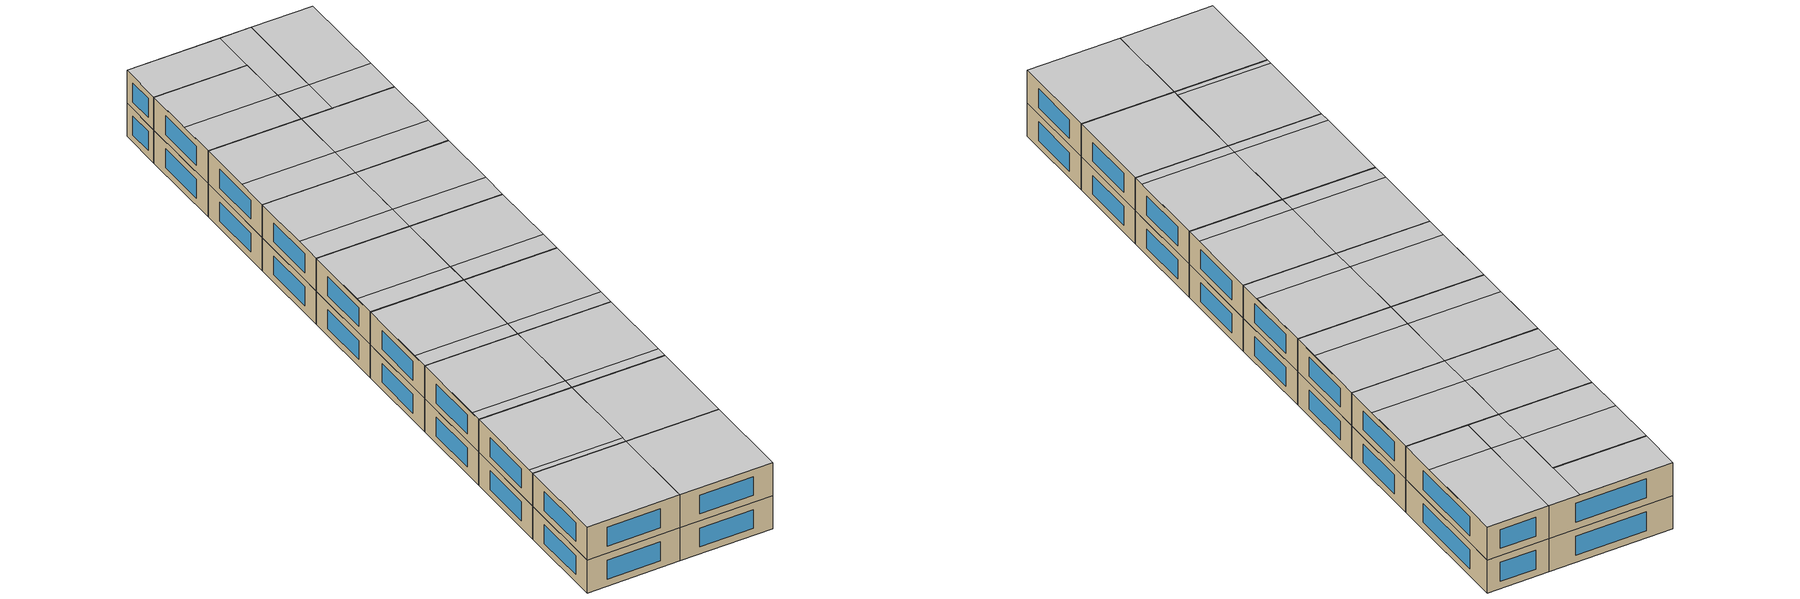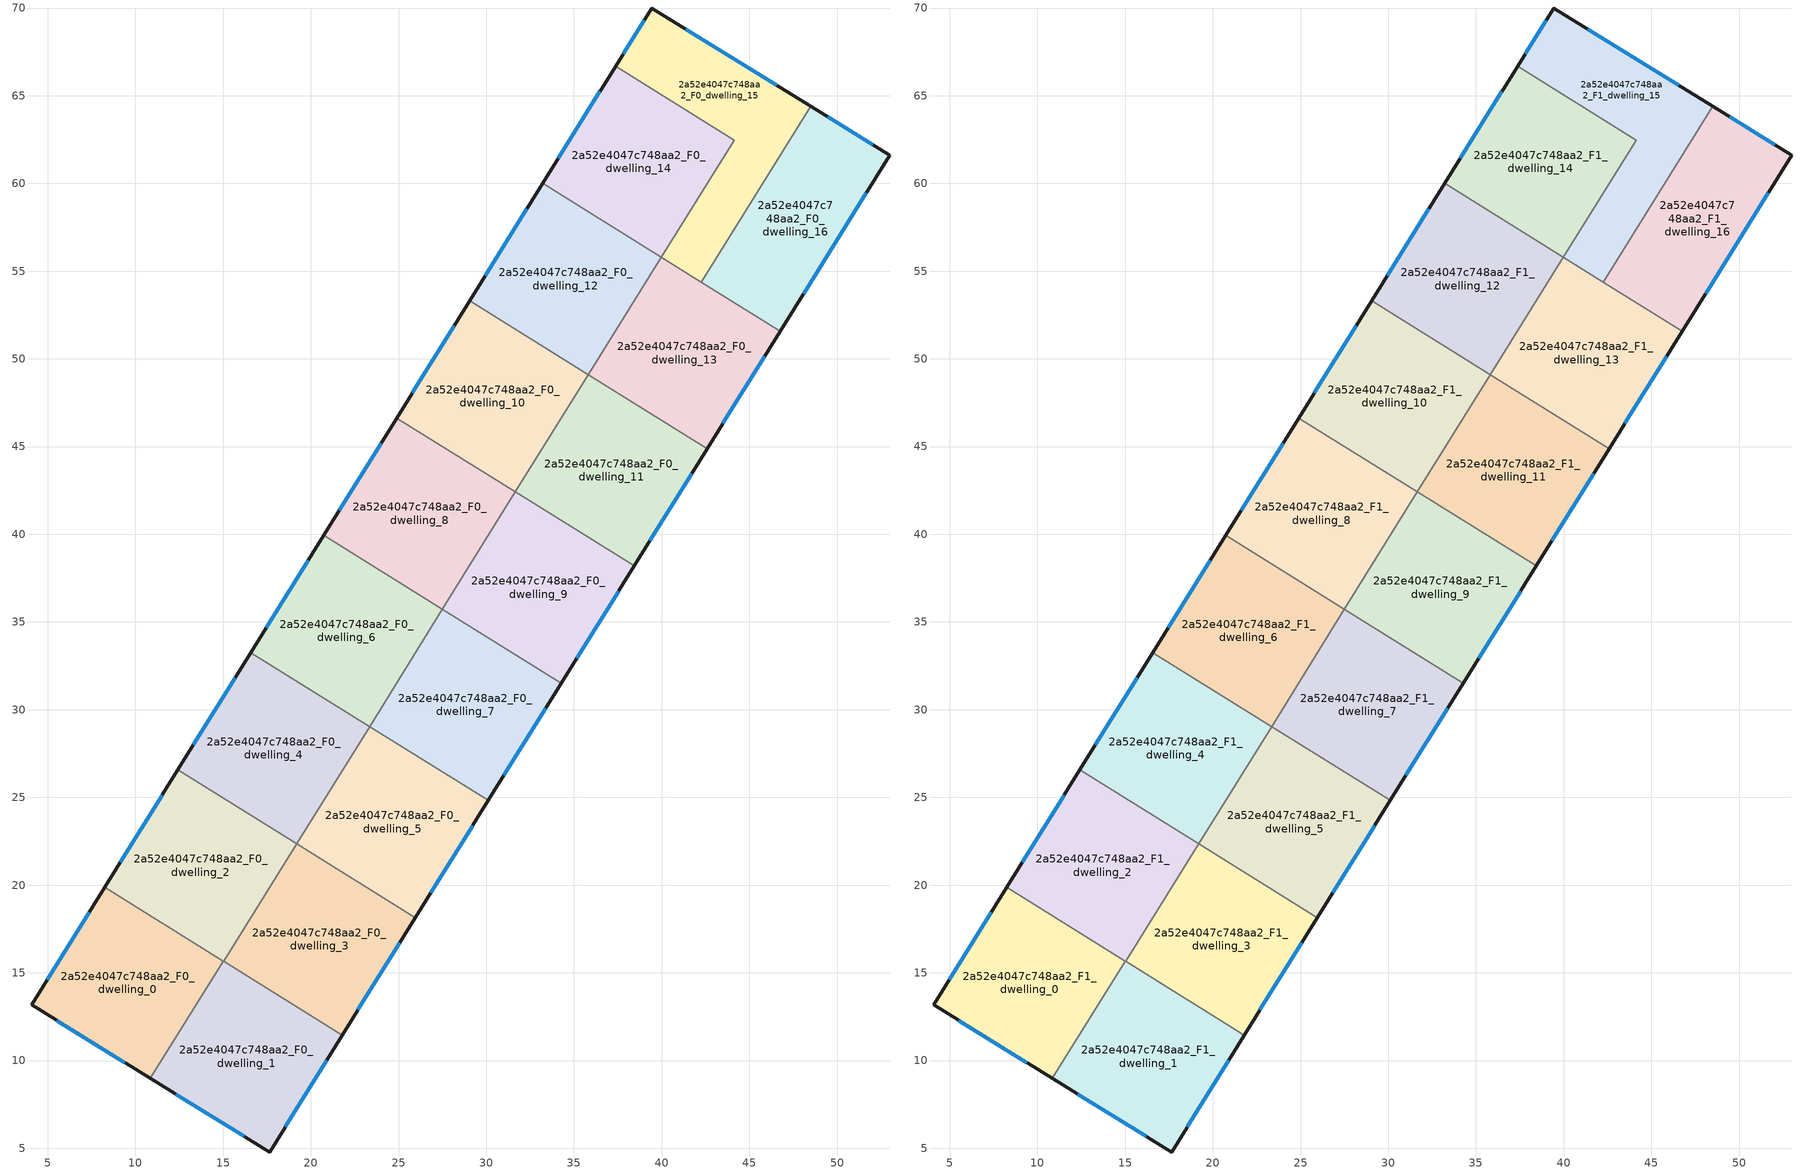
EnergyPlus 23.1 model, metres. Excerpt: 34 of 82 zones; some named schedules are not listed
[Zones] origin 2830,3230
2a52e4047c748aa2_F0_dwelling_0
 floor ground (EU_floor_Construction): 15.02,15.67 10.85,8.98 4.08,13.17 8.26,19.88 z0
 wall outside (EU_wall_Construction): 8.26,19.88 4.08,13.17 10.85,8.98 z0:3
 wall to 2a52e4047c748aa2_F0_dwelling_1 (EU_wall_Construction): 10.85,8.98 15.02,15.67 z0:3
 wall to 2a52e4047c748aa2_F0_dwelling_2 (EU_wall_Construction): 15.02,15.67 8.26,19.88 z0:3
 window (EU_Window_Construction): 5.53,12.27 9.4,9.88 / 7.36,18.44 4.97,14.6 z0.64:2.36
2a52e4047c748aa2_F0_dwelling_1
 floor ground (EU_floor_Construction): 21.8,11.45 17.65,4.79 10.85,8.98 15.02,15.67 z0
 wall outside (EU_wall_Construction): 10.85,8.98 17.65,4.79 21.8,11.45 z0:3
 wall to 2a52e4047c748aa2_F0_dwelling_3 (EU_wall_Construction): 21.8,11.45 15.03,15.67 z0:3
 wall to 2a52e4047c748aa2_F0_dwelling_2 (EU_wall_Construction): 15.03,15.67 15.01,15.67 z0:3
 window (EU_Window_Construction): 12.31,8.09 16.19,5.69 / 18.54,6.21 20.91,10.02 z0.64:2.36
2a52e4047c748aa2_F0_dwelling_10
 floor ground (EU_floor_Construction): 35.83,49.1 31.67,42.41 24.9,46.63 29.05,53.31 z0
 wall outside (EU_wall_Construction): 29.05,53.31 24.9,46.63 z0:3
 wall to 2a52e4047c748aa2_F0_dwelling_12 (EU_wall_Construction): 35.83,49.1 29.05,53.31 z0:3
 wall to 2a52e4047c748aa2_F0_dwelling_8 (EU_wall_Construction): 24.9,46.63 31.67,42.41 z0:3
 wall to 2a52e4047c748aa2_F0_dwelling_11 (EU_wall_Construction): 31.67,42.41 35.83,49.1 z0:3
 window (EU_Window_Construction): 28.16,51.88 25.79,48.06 z0.64:2.36
2a52e4047c748aa2_F0_dwelling_11
 floor ground (EU_floor_Construction): 42.6,44.88 38.44,38.2 31.67,42.41 35.83,49.1 z0
 wall outside (EU_wall_Construction): 38.44,38.2 42.6,44.88 z0:3
 wall to 2a52e4047c748aa2_F0_dwelling_13 (EU_wall_Construction): 42.6,44.88 35.83,49.1 z0:3
 wall to 2a52e4047c748aa2_F0_dwelling_9 (EU_wall_Construction): 31.67,42.41 38.44,38.2 z0:3
 window (EU_Window_Construction): 39.33,39.63 41.71,43.45 z0.64:2.36
2a52e4047c748aa2_F0_dwelling_12
 floor ground (EU_floor_Construction): 39.99,55.78 35.83,49.1 29.05,53.31 33.22,60 z0
 wall outside (EU_wall_Construction): 33.22,60 29.05,53.31 z0:3
 wall to 2a52e4047c748aa2_F0_dwelling_14 (EU_wall_Construction): 39.99,55.78 33.22,60 z0:3
 wall to 2a52e4047c748aa2_F0_dwelling_13 (EU_wall_Construction): 35.83,49.1 39.99,55.78 z0:3
 window (EU_Window_Construction): 32.32,58.57 29.95,54.74 z0.64:2.36
2a52e4047c748aa2_F0_dwelling_13
 floor ground (EU_floor_Construction): 46.76,51.57 42.6,44.88 35.83,49.1 39.99,55.78 z0
 wall outside (EU_wall_Construction): 42.6,44.88 46.76,51.57 z0:3
 wall to 2a52e4047c748aa2_F0_dwelling_16 (EU_wall_Construction): 46.76,51.57 42.25,54.37 z0:3
 wall to 2a52e4047c748aa2_F0_dwelling_15 (EU_wall_Construction): 42.25,54.37 39.99,55.78 z0:3
 window (EU_Window_Construction): 43.49,46.32 45.87,50.14 z0.64:2.36
2a52e4047c748aa2_F0_dwelling_14
 floor ground (EU_floor_Construction): 44.15,62.47 39.99,55.78 33.22,60 37.37,66.68 z0
 wall outside (EU_wall_Construction): 37.37,66.68 33.22,60 z0:3
 wall to 2a52e4047c748aa2_F0_dwelling_15 (EU_wall_Construction): 39.99,55.78 44.15,62.47 37.37,66.68 z0:3
 window (EU_Window_Construction): 36.48,65.25 34.11,61.43 z0.64:2.36
2a52e4047c748aa2_F0_dwelling_15
 floor ground (EU_floor_Construction): 48.5,64.41 42.25,54.37 39.99,55.78 44.15,62.47 37.37,66.68 39.44,70 z0
 wall outside (EU_wall_Construction): 48.5,64.41 39.44,70 37.37,66.68 z0:3
 wall to 2a52e4047c748aa2_F0_dwelling_16 (EU_wall_Construction): 42.25,54.37 48.5,64.41 z0:3
 window (EU_Window_Construction): 39,69.29 37.82,67.39 / 46.56,65.61 41.38,68.8 z0.64:2.36
2a52e4047c748aa2_F0_dwelling_16
 floor ground (EU_floor_Construction): 53.02,61.62 46.76,51.57 42.25,54.37 48.5,64.41 z0
 wall outside (EU_wall_Construction): 46.76,51.57 53.02,61.62 48.5,64.41 z0:3
 window (EU_Window_Construction): 52.05,62.22 49.46,63.81 / 48.1,53.72 51.68,59.47 z0.64:2.36
2a52e4047c748aa2_F0_dwelling_2
 floor ground (EU_floor_Construction): 19.19,22.35 15.03,15.67 8.26,19.88 12.41,26.57 z0
 wall outside (EU_wall_Construction): 12.41,26.57 8.26,19.88 z0:3
 wall to 2a52e4047c748aa2_F0_dwelling_3 (EU_wall_Construction): 15.03,15.67 19.19,22.35 z0:3
 wall to 2a52e4047c748aa2_F0_dwelling_4 (EU_wall_Construction): 19.19,22.35 12.41,26.57 z0:3
 window (EU_Window_Construction): 11.52,25.13 9.15,21.31 z0.64:2.36
2a52e4047c748aa2_F0_dwelling_3
 floor ground (EU_floor_Construction): 25.96,18.14 21.8,11.45 15.03,15.67 19.19,22.35 z0
 wall outside (EU_wall_Construction): 21.8,11.45 25.96,18.14 z0:3
 wall to 2a52e4047c748aa2_F0_dwelling_5 (EU_wall_Construction): 25.96,18.14 19.19,22.35 z0:3
 window (EU_Window_Construction): 22.69,12.88 25.07,16.71 z0.64:2.36
2a52e4047c748aa2_F0_dwelling_4
 floor ground (EU_floor_Construction): 23.35,29.04 19.19,22.35 12.41,26.57 16.58,33.25 z0
 wall outside (EU_wall_Construction): 16.58,33.25 12.41,26.57 z0:3
 wall to 2a52e4047c748aa2_F0_dwelling_5 (EU_wall_Construction): 19.19,22.35 23.35,29.04 z0:3
 wall to 2a52e4047c748aa2_F0_dwelling_6 (EU_wall_Construction): 23.35,29.04 16.58,33.25 z0:3
 window (EU_Window_Construction): 15.68,31.82 13.31,28 z0.64:2.36
2a52e4047c748aa2_F0_dwelling_5
 floor ground (EU_floor_Construction): 30.12,24.83 25.96,18.14 19.19,22.35 23.35,29.04 z0
 wall outside (EU_wall_Construction): 25.96,18.14 30.12,24.83 z0:3
 wall to 2a52e4047c748aa2_F0_dwelling_7 (EU_wall_Construction): 30.12,24.83 23.35,29.04 z0:3
 window (EU_Window_Construction): 26.85,19.57 29.23,23.39 z0.64:2.36
2a52e4047c748aa2_F0_dwelling_6
 floor ground (EU_floor_Construction): 27.51,35.73 23.35,29.04 16.58,33.25 20.74,39.94 z0
 wall outside (EU_wall_Construction): 20.74,39.94 16.58,33.25 z0:3
 wall to 2a52e4047c748aa2_F0_dwelling_8 (EU_wall_Construction): 27.51,35.73 20.74,39.94 z0:3
 wall to 2a52e4047c748aa2_F0_dwelling_7 (EU_wall_Construction): 23.35,29.04 27.51,35.73 z0:3
 window (EU_Window_Construction): 19.84,38.51 17.47,34.68 z0.64:2.36
2a52e4047c748aa2_F0_dwelling_7
 floor ground (EU_floor_Construction): 34.28,31.51 30.12,24.83 23.35,29.04 27.51,35.73 z0
 wall outside (EU_wall_Construction): 30.12,24.83 34.28,31.51 z0:3
 wall to 2a52e4047c748aa2_F0_dwelling_9 (EU_wall_Construction): 34.28,31.51 27.51,35.73 z0:3
 window (EU_Window_Construction): 31.01,26.26 33.39,30.08 z0.64:2.36
2a52e4047c748aa2_F0_dwelling_8
 floor ground (EU_floor_Construction): 31.67,42.41 27.51,35.73 20.74,39.94 24.9,46.63 z0
 wall outside (EU_wall_Construction): 24.9,46.63 20.74,39.94 z0:3
 wall to 2a52e4047c748aa2_F0_dwelling_9 (EU_wall_Construction): 27.51,35.73 31.67,42.41 z0:3
 window (EU_Window_Construction): 24,45.19 21.63,41.37 z0.64:2.36
2a52e4047c748aa2_F0_dwelling_9
 floor ground (EU_floor_Construction): 38.44,38.2 34.28,31.51 27.51,35.73 31.67,42.41 z0
 wall outside (EU_wall_Construction): 34.28,31.51 38.44,38.2 z0:3
 window (EU_Window_Construction): 35.17,32.95 37.55,36.77 z0.64:2.36
2a52e4047c748aa2_F1_dwelling_0
 floor to 2a52e4047c748aa2_F0_dwelling_0 (EU_floor_Construction): 15.02,15.67 10.85,8.98 4.08,13.17 8.26,19.88 z3
 wall outside (EU_wall_Construction): 8.26,19.88 4.08,13.17 10.85,8.98 z3:6
 wall to 2a52e4047c748aa2_F1_dwelling_1 (EU_wall_Construction): 10.85,8.98 15.02,15.67 z3:6
 wall to 2a52e4047c748aa2_F1_dwelling_2 (EU_wall_Construction): 15.02,15.67 8.26,19.88 z3:6
 window (EU_Window_Construction): 5.53,12.27 9.4,9.88 / 7.36,18.44 4.97,14.6 z3.64:5.36
 ceiling to 2a52e4047c748aa2_F2_dwelling_0 (EU_floor_Construction): 10.85,8.98 15.01,15.67 8.26,19.88 4.08,13.17 z6
2a52e4047c748aa2_F1_dwelling_1
 floor to 2a52e4047c748aa2_F0_dwelling_1 (EU_floor_Construction): 21.8,11.45 17.65,4.79 10.85,8.98 15.02,15.67 z3
 wall outside (EU_wall_Construction): 10.85,8.98 17.65,4.79 21.8,11.45 z3:6
 wall to 2a52e4047c748aa2_F1_dwelling_3 (EU_wall_Construction): 21.8,11.45 15.03,15.67 z3:6
 wall to 2a52e4047c748aa2_F1_dwelling_2 (EU_wall_Construction): 15.03,15.67 15.01,15.67 z3:6
 window (EU_Window_Construction): 12.31,8.09 16.19,5.69 / 18.54,6.21 20.91,10.02 z3.64:5.36
 ceiling to 2a52e4047c748aa2_F2_dwelling_1 (EU_floor_Construction): 17.65,4.79 21.8,11.45 15.02,15.67 10.85,8.98 z6
2a52e4047c748aa2_F1_dwelling_10
 floor to 2a52e4047c748aa2_F0_dwelling_10 (EU_floor_Construction): 35.83,49.1 31.67,42.41 24.9,46.63 29.05,53.31 z3
 wall outside (EU_wall_Construction): 29.05,53.31 24.9,46.63 z3:6
 wall to 2a52e4047c748aa2_F1_dwelling_12 (EU_wall_Construction): 35.83,49.1 29.05,53.31 z3:6
 wall to 2a52e4047c748aa2_F1_dwelling_8 (EU_wall_Construction): 24.9,46.63 31.67,42.41 z3:6
 wall to 2a52e4047c748aa2_F1_dwelling_11 (EU_wall_Construction): 31.67,42.41 35.83,49.1 z3:6
 window (EU_Window_Construction): 28.16,51.88 25.79,48.06 z3.64:5.36
 ceiling to 2a52e4047c748aa2_F2_dwelling_10 (EU_floor_Construction): 32.97,44.5 35.83,49.1 29.06,53.31 26.2,48.71 z6
 ceiling to 2a52e4047c748aa2_F2_dwelling_8 (EU_floor_Construction): 31.67,42.41 32.97,44.5 26.2,48.71 24.9,46.63 z6
2a52e4047c748aa2_F1_dwelling_11
 floor to 2a52e4047c748aa2_F0_dwelling_11 (EU_floor_Construction): 42.6,44.88 38.44,38.2 31.67,42.41 35.83,49.1 z3
 wall outside (EU_wall_Construction): 38.44,38.2 42.6,44.88 z3:6
 wall to 2a52e4047c748aa2_F1_dwelling_13 (EU_wall_Construction): 42.6,44.88 35.83,49.1 z3:6
 wall to 2a52e4047c748aa2_F1_dwelling_9 (EU_wall_Construction): 31.67,42.41 38.44,38.2 z3:6
 window (EU_Window_Construction): 39.33,39.63 41.71,43.45 z3.64:5.36
 ceiling adiabatic (EU_roof_Construction): 39.74,40.29 42.6,44.88 35.83,49.1 32.97,44.5 z6
 ceiling to 2a52e4047c748aa2_F2_dwelling_9 (EU_floor_Construction): 38.44,38.2 39.74,40.29 32.97,44.5 31.67,42.41 z6
2a52e4047c748aa2_F1_dwelling_12
 floor to 2a52e4047c748aa2_F0_dwelling_12 (EU_floor_Construction): 39.99,55.78 35.83,49.1 29.05,53.31 33.22,60 z3
 wall outside (EU_wall_Construction): 33.22,60 29.05,53.31 z3:6
 wall to 2a52e4047c748aa2_F1_dwelling_14 (EU_wall_Construction): 39.99,55.78 33.22,60 z3:6
 wall to 2a52e4047c748aa2_F1_dwelling_13 (EU_wall_Construction): 35.83,49.1 39.99,55.78 z3:6
 window (EU_Window_Construction): 32.32,58.57 29.95,54.74 z3.64:5.36
 ceiling adiabatic (EU_roof_Construction): 37.39,51.61 39.99,55.78 33.22,60 30.62,55.82 z6
 ceiling to 2a52e4047c748aa2_F2_dwelling_10 (EU_floor_Construction): 35.83,49.1 37.39,51.61 30.62,55.82 29.06,53.31 z6
2a52e4047c748aa2_F1_dwelling_13
 floor to 2a52e4047c748aa2_F0_dwelling_13 (EU_floor_Construction): 46.76,51.57 42.6,44.88 35.83,49.1 39.99,55.78 z3
 wall outside (EU_wall_Construction): 42.6,44.88 46.76,51.57 z3:6
 wall to 2a52e4047c748aa2_F1_dwelling_16 (EU_wall_Construction): 46.76,51.57 42.25,54.37 z3:6
 wall to 2a52e4047c748aa2_F1_dwelling_15 (EU_wall_Construction): 42.25,54.37 39.99,55.78 z3:6
 window (EU_Window_Construction): 43.49,46.32 45.87,50.14 z3.64:5.36
 ceiling to 2a52e4047c748aa2_F2_dwelling_13 (EU_floor_Construction): 44.16,47.39 46.76,51.57 39.99,55.78 37.39,51.6 z6
 ceiling to 2a52e4047c748aa2_F2_dwelling_11 (EU_floor_Construction): 42.6,44.88 44.16,47.39 37.39,51.6 35.83,49.1 z6
2a52e4047c748aa2_F1_dwelling_14
 floor to 2a52e4047c748aa2_F0_dwelling_14 (EU_floor_Construction): 44.15,62.47 39.99,55.78 33.22,60 37.37,66.68 z3
 wall outside (EU_wall_Construction): 37.37,66.68 33.22,60 z3:6
 wall to 2a52e4047c748aa2_F1_dwelling_15 (EU_wall_Construction): 39.99,55.78 44.15,62.47 37.37,66.68 z3:6
 window (EU_Window_Construction): 36.48,65.25 34.11,61.43 z3.64:5.36
 ceiling to 2a52e4047c748aa2_F2_dwelling_14 (EU_floor_Construction): 41.81,58.71 44.15,62.47 37.37,66.68 35.03,62.92 z6
 ceiling to 2a52e4047c748aa2_F2_dwelling_12 (EU_floor_Construction): 39.99,55.78 41.81,58.71 35.03,62.92 33.22,60 z6
2a52e4047c748aa2_F1_dwelling_15
 floor to 2a52e4047c748aa2_F0_dwelling_15 (EU_floor_Construction): 48.5,64.41 42.25,54.37 39.99,55.78 44.15,62.47 37.37,66.68 39.44,70 z3
 wall outside (EU_wall_Construction): 48.5,64.41 39.44,70 37.37,66.68 z3:6
 wall to 2a52e4047c748aa2_F1_dwelling_16 (EU_wall_Construction): 42.25,54.37 48.5,64.41 z3:6
 window (EU_Window_Construction): 39,69.29 37.82,67.39 / 46.56,65.61 41.38,68.8 z3.64:5.36
 ceiling to 2a52e4047c748aa2_F2_dwelling_15 (EU_floor_Construction): 44.07,57.3 48.5,64.41 46.24,65.8 41.82,58.7 z6
 ceiling to 2a52e4047c748aa2_F2_dwelling_14 (EU_floor_Construction): 44.15,62.47 41.81,58.71 41.82,58.7 46.24,65.8 39.44,70 37.37,66.68 z6
 ceiling to 2a52e4047c748aa2_F2_dwelling_13 (EU_floor_Construction): 42.25,54.37 44.07,57.3 41.81,58.71 39.99,55.78 z6
2a52e4047c748aa2_F1_dwelling_16
 floor to 2a52e4047c748aa2_F0_dwelling_16 (EU_floor_Construction): 53.02,61.62 46.76,51.57 42.25,54.37 48.5,64.41 z3
 wall outside (EU_wall_Construction): 46.76,51.57 53.02,61.62 48.5,64.41 z3:6
 window (EU_Window_Construction): 52.05,62.22 49.46,63.81 / 48.1,53.72 51.68,59.47 z3.64:5.36
 ceiling to 2a52e4047c748aa2_F2_dwelling_15 (EU_floor_Construction): 48.58,54.49 53.02,61.62 48.5,64.41 44.07,57.3 z6
 ceiling to 2a52e4047c748aa2_F2_dwelling_13 (EU_floor_Construction): 46.76,51.57 48.58,54.49 44.07,57.3 42.25,54.37 z6
2a52e4047c748aa2_F1_dwelling_2
 floor to 2a52e4047c748aa2_F0_dwelling_2 (EU_floor_Construction): 19.19,22.35 15.03,15.67 8.26,19.88 12.41,26.57 z3
 wall outside (EU_wall_Construction): 12.41,26.57 8.26,19.88 z3:6
 wall to 2a52e4047c748aa2_F1_dwelling_3 (EU_wall_Construction): 15.03,15.67 19.19,22.35 z3:6
 wall to 2a52e4047c748aa2_F1_dwelling_4 (EU_wall_Construction): 19.19,22.35 12.41,26.57 z3:6
 window (EU_Window_Construction): 11.52,25.13 9.15,21.31 z3.64:5.36
 ceiling to 2a52e4047c748aa2_F2_dwelling_2 (EU_floor_Construction): 15.29,16.08 19.19,22.35 12.42,26.57 8.52,20.29 z6
 ceiling to 2a52e4047c748aa2_F2_dwelling_0 (EU_floor_Construction): 15.01,15.67 15.27,16.09 8.51,20.29 8.26,19.88 z6
2a52e4047c748aa2_F1_dwelling_3
 floor to 2a52e4047c748aa2_F0_dwelling_3 (EU_floor_Construction): 25.96,18.14 21.8,11.45 15.03,15.67 19.19,22.35 z3
 wall outside (EU_wall_Construction): 21.8,11.45 25.96,18.14 z3:6
 wall to 2a52e4047c748aa2_F1_dwelling_5 (EU_wall_Construction): 25.96,18.14 19.19,22.35 z3:6
 window (EU_Window_Construction): 22.69,12.88 25.07,16.71 z3.64:5.36
 ceiling adiabatic (EU_roof_Construction): 21.8,11.45 25.96,18.14 19.19,22.35 15.03,15.67 z6
2a52e4047c748aa2_F1_dwelling_4
 floor to 2a52e4047c748aa2_F0_dwelling_4 (EU_floor_Construction): 23.35,29.04 19.19,22.35 12.41,26.57 16.58,33.25 z3
 wall outside (EU_wall_Construction): 16.58,33.25 12.41,26.57 z3:6
 wall to 2a52e4047c748aa2_F1_dwelling_5 (EU_wall_Construction): 19.19,22.35 23.35,29.04 z3:6
 wall to 2a52e4047c748aa2_F1_dwelling_6 (EU_wall_Construction): 23.35,29.04 16.58,33.25 z3:6
 window (EU_Window_Construction): 15.68,31.82 13.31,28 z3.64:5.36
 ceiling adiabatic (EU_roof_Construction): 19.71,23.19 23.35,29.04 16.58,33.25 12.94,27.4 z6
 ceiling to 2a52e4047c748aa2_F2_dwelling_2 (EU_floor_Construction): 19.19,22.35 19.71,23.19 12.94,27.4 12.42,26.57 z6
2a52e4047c748aa2_F1_dwelling_5
 floor to 2a52e4047c748aa2_F0_dwelling_5 (EU_floor_Construction): 30.12,24.83 25.96,18.14 19.19,22.35 23.35,29.04 z3
 wall outside (EU_wall_Construction): 25.96,18.14 30.12,24.83 z3:6
 wall to 2a52e4047c748aa2_F1_dwelling_7 (EU_wall_Construction): 30.12,24.83 23.35,29.04 z3:6
 window (EU_Window_Construction): 26.85,19.57 29.23,23.39 z3.64:5.36
 ceiling to 2a52e4047c748aa2_F2_dwelling_5 (EU_floor_Construction): 26.48,18.98 30.12,24.83 23.35,29.04 19.71,23.19 z6
 ceiling to 2a52e4047c748aa2_F2_dwelling_3 (EU_floor_Construction): 25.96,18.14 26.48,18.98 19.71,23.19 19.19,22.35 z6
2a52e4047c748aa2_F1_dwelling_6
 floor to 2a52e4047c748aa2_F0_dwelling_6 (EU_floor_Construction): 27.51,35.73 23.35,29.04 16.58,33.25 20.74,39.94 z3
 wall outside (EU_wall_Construction): 20.74,39.94 16.58,33.25 z3:6
 wall to 2a52e4047c748aa2_F1_dwelling_8 (EU_wall_Construction): 27.51,35.73 20.74,39.94 z3:6
 wall to 2a52e4047c748aa2_F1_dwelling_7 (EU_wall_Construction): 23.35,29.04 27.51,35.73 z3:6
 window (EU_Window_Construction): 19.84,38.51 17.47,34.68 z3.64:5.36
 ceiling adiabatic (EU_roof_Construction): 24.13,30.29 27.51,35.73 20.74,39.94 17.36,34.51 z6
 ceiling to 2a52e4047c748aa2_F2_dwelling_4 (EU_floor_Construction): 23.35,29.04 24.13,30.29 17.36,34.51 16.58,33.25 z6
2a52e4047c748aa2_F1_dwelling_7
 floor to 2a52e4047c748aa2_F0_dwelling_7 (EU_floor_Construction): 34.28,31.51 30.12,24.83 23.35,29.04 27.51,35.73 z3
 wall outside (EU_wall_Construction): 30.12,24.83 34.28,31.51 z3:6
 wall to 2a52e4047c748aa2_F1_dwelling_9 (EU_wall_Construction): 34.28,31.51 27.51,35.73 z3:6
 window (EU_Window_Construction): 31.01,26.26 33.39,30.08 z3.64:5.36
 ceiling adiabatic (EU_roof_Construction): 30.9,26.08 34.28,31.51 27.51,35.73 24.13,30.29 z6
 ceiling to 2a52e4047c748aa2_F2_dwelling_5 (EU_floor_Construction): 30.12,24.83 30.9,26.08 24.13,30.29 23.35,29.04 z6
2a52e4047c748aa2_F1_dwelling_8
 floor to 2a52e4047c748aa2_F0_dwelling_8 (EU_floor_Construction): 31.67,42.41 27.51,35.73 20.74,39.94 24.9,46.63 z3
 wall outside (EU_wall_Construction): 24.9,46.63 20.74,39.94 z3:6
 wall to 2a52e4047c748aa2_F1_dwelling_9 (EU_wall_Construction): 27.51,35.73 31.67,42.41 z3:6
 window (EU_Window_Construction): 24,45.19 21.63,41.37 z3.64:5.36
 ceiling to 2a52e4047c748aa2_F2_dwelling_8 (EU_floor_Construction): 28.55,37.4 31.67,42.41 24.9,46.63 21.78,41.61 z6
 ceiling to 2a52e4047c748aa2_F2_dwelling_6 (EU_floor_Construction): 27.51,35.73 28.55,37.4 21.78,41.61 20.74,39.94 z6
2a52e4047c748aa2_F1_dwelling_9
 floor to 2a52e4047c748aa2_F0_dwelling_9 (EU_floor_Construction): 38.44,38.2 34.28,31.51 27.51,35.73 31.67,42.41 z3
 wall outside (EU_wall_Construction): 34.28,31.51 38.44,38.2 z3:6
 window (EU_Window_Construction): 35.17,32.95 37.55,36.77 z3.64:5.36
 ceiling adiabatic (EU_roof_Construction): 35.32,33.18 38.44,38.2 31.67,42.41 28.55,37.4 z6; 34.28,31.51 35.32,33.18 28.55,37.4 27.51,35.73 z6
[Building]
EU S2 Campaign: North Axis=0; Terrain=City; Solar Distribution=FullExterior
[Site:Location]
Yerevan-Zvartnots.Intl.AP: Latitude=40.15; Longitude=44.383; Time Zone=4; Elevation=854
[SizingPeriod:WeatherFileDays]
AnnualSizingPeriod: Begin Month=1; Begin Day of Month=1; End Month=12; End Day of Month=31; Day of Week for Start Day=Monday; Use Weather File Daylight Saving Period=No; Use Weather File Rain and Snow Indicators=No
[MATERIAL]
EU_InternalMass_Material: Roughness=MediumRough; Thickness=0.1; Conductivity=1; Density=1800; Specific Heat=900; Thermal Absorptance=0.9; Solar Absorptance=0.7; Visible Absorptance=0.7
[MATERIAL:NOMASS] Roughness=MediumRough; Thermal Absorptance=0.9; Solar Absorptance=0.7; Visible Absorptance=0.7
Name | Thermal Resistance
EU_wall_NoMass | 1.05043
EU_roof_NoMass | 1.45357
EU_floor_NoMass | 0.478065
[WINDOWMATERIAL:SIMPLEGLAZINGSYSTEM]
EU_Window_SimpleGlazing: UFactor=2.5566; Solar Heat Gain Coefficient=0.75; Visible Transmittance=0.75
[CONSTRUCTION]
EU_wall_Construction: EU_wall_NoMass
EU_roof_Construction: EU_roof_NoMass
EU_floor_Construction: EU_floor_NoMass
EU_Window_Construction: EU_Window_SimpleGlazing
EU_InternalMass_Construction: EU_InternalMass_Material
[ZONE] Type=1; Multiplier=1; Ceiling Height=autocalculate; Floor Area=autocalculate; Part of Total Floor Area=Yes
Name | Volume
2a52e4047c748aa2_F0_dwelling_0; 2a52e4047c748aa2_F1_dwelling_0 | 188.438
2a52e4047c748aa2_F0_dwelling_1; 2a52e4047c748aa2_F1_dwelling_1 | 188.423
2a52e4047c748aa2_F0_dwelling_10; 2a52e4047c748aa2_F1_dwelling_10; 2a52e4047c748aa2_F0_dwelling_11; 2a52e4047c748aa2_F1_dwelling_11 | 188.427
2a52e4047c748aa2_F0_dwelling_12; 2a52e4047c748aa2_F1_dwelling_12; 2a52e4047c748aa2_F0_dwelling_6; 2a52e4047c748aa2_F1_dwelling_6 | 188.411
2a52e4047c748aa2_F0_dwelling_13; 2a52e4047c748aa2_F1_dwelling_13; 2a52e4047c748aa2_F0_dwelling_3; 2a52e4047c748aa2_F1_dwelling_3 | 188.447
2a52e4047c748aa2_F0_dwelling_14; 2a52e4047c748aa2_F1_dwelling_14 | 188.41
2a52e4047c748aa2_F0_dwelling_15; 2a52e4047c748aa2_F1_dwelling_15 | 188.416
2a52e4047c748aa2_F0_dwelling_16; 2a52e4047c748aa2_F1_dwelling_16 | 188.435
2a52e4047c748aa2_F0_dwelling_2; 2a52e4047c748aa2_F1_dwelling_2 | 188.419
2a52e4047c748aa2_F0_dwelling_4; 2a52e4047c748aa2_F1_dwelling_4 | 188.431
2a52e4047c748aa2_F0_dwelling_5; 2a52e4047c748aa2_F1_dwelling_5; 2a52e4047c748aa2_F0_dwelling_8; 2a52e4047c748aa2_F1_dwelling_8 | 188.428
2a52e4047c748aa2_F0_dwelling_7; 2a52e4047c748aa2_F1_dwelling_7 | 188.448
2a52e4047c748aa2_F0_dwelling_9; 2a52e4047c748aa2_F1_dwelling_9 | 188.46
[INTERNALMASS] Construction=EU_InternalMass_Construction
Name | Zone or ZoneList | Surface Area
2a52e4047c748aa2_F0_dwelling_0_EU_InternalMass | 2a52e4047c748aa2_F0_dwelling_0 | 62.8139
2a52e4047c748aa2_F0_dwelling_1_EU_InternalMass | 2a52e4047c748aa2_F0_dwelling_1 | 62.8082
2a52e4047c748aa2_F0_dwelling_2_EU_InternalMass | 2a52e4047c748aa2_F0_dwelling_2 | 62.8064
2a52e4047c748aa2_F0_dwelling_3_EU_InternalMass | 2a52e4047c748aa2_F0_dwelling_3 | 62.8143
2a52e4047c748aa2_F0_dwelling_4_EU_InternalMass | 2a52e4047c748aa2_F0_dwelling_4 | 62.8111
2a52e4047c748aa2_F0_dwelling_5_EU_InternalMass | 2a52e4047c748aa2_F0_dwelling_5 | 62.8109
2a52e4047c748aa2_F0_dwelling_6_EU_InternalMass | 2a52e4047c748aa2_F0_dwelling_6 | 62.8048
2a52e4047c748aa2_F0_dwelling_7_EU_InternalMass | 2a52e4047c748aa2_F0_dwelling_7 | 62.8186
2a52e4047c748aa2_F0_dwelling_8_EU_InternalMass | 2a52e4047c748aa2_F0_dwelling_8 | 62.8094
2a52e4047c748aa2_F0_dwelling_9_EU_InternalMass | 2a52e4047c748aa2_F0_dwelling_9 | 62.8129
2a52e4047c748aa2_F0_dwelling_10_EU_InternalMass | 2a52e4047c748aa2_F0_dwelling_10 | 62.8107
2a52e4047c748aa2_F0_dwelling_11_EU_InternalMass | 2a52e4047c748aa2_F0_dwelling_11 | 62.808
2a52e4047c748aa2_F0_dwelling_12_EU_InternalMass | 2a52e4047c748aa2_F0_dwelling_12 | 62.8046
2a52e4047c748aa2_F0_dwelling_13_EU_InternalMass | 2a52e4047c748aa2_F0_dwelling_13 | 62.8158
2a52e4047c748aa2_F0_dwelling_14_EU_InternalMass | 2a52e4047c748aa2_F0_dwelling_14 | 62.8065
2a52e4047c748aa2_F0_dwelling_15_EU_InternalMass | 2a52e4047c748aa2_F0_dwelling_15 | 62.801
2a52e4047c748aa2_F0_dwelling_16_EU_InternalMass | 2a52e4047c748aa2_F0_dwelling_16 | 62.8115
2a52e4047c748aa2_F1_dwelling_0_EU_InternalMass | 2a52e4047c748aa2_F1_dwelling_0 | 62.8139
2a52e4047c748aa2_F1_dwelling_1_EU_InternalMass | 2a52e4047c748aa2_F1_dwelling_1 | 62.8082
2a52e4047c748aa2_F1_dwelling_2_EU_InternalMass | 2a52e4047c748aa2_F1_dwelling_2 | 62.8064
2a52e4047c748aa2_F1_dwelling_3_EU_InternalMass | 2a52e4047c748aa2_F1_dwelling_3 | 62.8143
2a52e4047c748aa2_F1_dwelling_4_EU_InternalMass | 2a52e4047c748aa2_F1_dwelling_4 | 62.8111
2a52e4047c748aa2_F1_dwelling_5_EU_InternalMass | 2a52e4047c748aa2_F1_dwelling_5 | 62.8109
2a52e4047c748aa2_F1_dwelling_6_EU_InternalMass | 2a52e4047c748aa2_F1_dwelling_6 | 62.8048
2a52e4047c748aa2_F1_dwelling_7_EU_InternalMass | 2a52e4047c748aa2_F1_dwelling_7 | 62.8186
2a52e4047c748aa2_F1_dwelling_8_EU_InternalMass | 2a52e4047c748aa2_F1_dwelling_8 | 62.8094
2a52e4047c748aa2_F1_dwelling_9_EU_InternalMass | 2a52e4047c748aa2_F1_dwelling_9 | 62.8129
2a52e4047c748aa2_F1_dwelling_10_EU_InternalMass | 2a52e4047c748aa2_F1_dwelling_10 | 62.8107
2a52e4047c748aa2_F1_dwelling_11_EU_InternalMass | 2a52e4047c748aa2_F1_dwelling_11 | 62.808
2a52e4047c748aa2_F1_dwelling_12_EU_InternalMass | 2a52e4047c748aa2_F1_dwelling_12 | 62.8046
2a52e4047c748aa2_F1_dwelling_13_EU_InternalMass | 2a52e4047c748aa2_F1_dwelling_13 | 62.8158
2a52e4047c748aa2_F1_dwelling_14_EU_InternalMass | 2a52e4047c748aa2_F1_dwelling_14 | 62.8065
2a52e4047c748aa2_F1_dwelling_15_EU_InternalMass | 2a52e4047c748aa2_F1_dwelling_15 | 62.801
2a52e4047c748aa2_F1_dwelling_16_EU_InternalMass | 2a52e4047c748aa2_F1_dwelling_16 | 62.8115
[OTHEREQUIPMENT] Fuel Type=Electricity; Design Level Calculation Method=Watts/Area; Power per Zone Floor Area=1; Fraction Latent=0; Fraction Radiant=0; Fraction Lost=0; Carbon Dioxide Generation Rate=0; EndUse Subcategory=EU_Step8_InternalGains
Name | Zone or ZoneList or Space or SpaceList | Schedule
EU_Step8_InternalGain_2a52e4047c748aa2_F0_dwelling_0_f000 | 2a52e4047c748aa2_F0_dwelling_0 | EU_Step8_GainSchedule_2a52e4047c748aa2_F0_dwelling_0_f000
EU_Step8_InternalGain_2a52e4047c748aa2_F0_dwelling_1_f000 | 2a52e4047c748aa2_F0_dwelling_1 | EU_Step8_GainSchedule_2a52e4047c748aa2_F0_dwelling_1_f000
EU_Step8_InternalGain_2a52e4047c748aa2_F0_dwelling_2_f000 | 2a52e4047c748aa2_F0_dwelling_2 | EU_Step8_GainSchedule_2a52e4047c748aa2_F0_dwelling_2_f000
EU_Step8_InternalGain_2a52e4047c748aa2_F0_dwelling_3_f000 | 2a52e4047c748aa2_F0_dwelling_3 | EU_Step8_GainSchedule_2a52e4047c748aa2_F0_dwelling_3_f000
EU_Step8_InternalGain_2a52e4047c748aa2_F0_dwelling_4_f000 | 2a52e4047c748aa2_F0_dwelling_4 | EU_Step8_GainSchedule_2a52e4047c748aa2_F0_dwelling_4_f000
EU_Step8_InternalGain_2a52e4047c748aa2_F0_dwelling_5_f000 | 2a52e4047c748aa2_F0_dwelling_5 | EU_Step8_GainSchedule_2a52e4047c748aa2_F0_dwelling_5_f000
EU_Step8_InternalGain_2a52e4047c748aa2_F0_dwelling_6_f000 | 2a52e4047c748aa2_F0_dwelling_6 | EU_Step8_GainSchedule_2a52e4047c748aa2_F0_dwelling_6_f000
EU_Step8_InternalGain_2a52e4047c748aa2_F0_dwelling_7_f000 | 2a52e4047c748aa2_F0_dwelling_7 | EU_Step8_GainSchedule_2a52e4047c748aa2_F0_dwelling_7_f000
EU_Step8_InternalGain_2a52e4047c748aa2_F0_dwelling_8_f000 | 2a52e4047c748aa2_F0_dwelling_8 | EU_Step8_GainSchedule_2a52e4047c748aa2_F0_dwelling_8_f000
EU_Step8_InternalGain_2a52e4047c748aa2_F0_dwelling_9_f000 | 2a52e4047c748aa2_F0_dwelling_9 | EU_Step8_GainSchedule_2a52e4047c748aa2_F0_dwelling_9_f000
EU_Step8_InternalGain_2a52e4047c748aa2_F0_dwelling_10_f000 | 2a52e4047c748aa2_F0_dwelling_10 | EU_Step8_GainSchedule_2a52e4047c748aa2_F0_dwelling_10_f000
EU_Step8_InternalGain_2a52e4047c748aa2_F0_dwelling_11_f000 | 2a52e4047c748aa2_F0_dwelling_11 | EU_Step8_GainSchedule_2a52e4047c748aa2_F0_dwelling_11_f000
EU_Step8_InternalGain_2a52e4047c748aa2_F0_dwelling_12_f000 | 2a52e4047c748aa2_F0_dwelling_12 | EU_Step8_GainSchedule_2a52e4047c748aa2_F0_dwelling_12_f000
EU_Step8_InternalGain_2a52e4047c748aa2_F0_dwelling_13_f000 | 2a52e4047c748aa2_F0_dwelling_13 | EU_Step8_GainSchedule_2a52e4047c748aa2_F0_dwelling_13_f000
EU_Step8_InternalGain_2a52e4047c748aa2_F0_dwelling_14_f000 | 2a52e4047c748aa2_F0_dwelling_14 | EU_Step8_GainSchedule_2a52e4047c748aa2_F0_dwelling_14_f000
EU_Step8_InternalGain_2a52e4047c748aa2_F0_dwelling_15_f000 | 2a52e4047c748aa2_F0_dwelling_15 | EU_Step8_GainSchedule_2a52e4047c748aa2_F0_dwelling_15_f000
EU_Step8_InternalGain_2a52e4047c748aa2_F0_dwelling_16_f000 | 2a52e4047c748aa2_F0_dwelling_16 | EU_Step8_GainSchedule_2a52e4047c748aa2_F0_dwelling_16_f000
EU_Step8_InternalGain_2a52e4047c748aa2_F1_dwelling_0_f000 | 2a52e4047c748aa2_F1_dwelling_0 | EU_Step8_GainSchedule_2a52e4047c748aa2_F1_dwelling_0_f000
EU_Step8_InternalGain_2a52e4047c748aa2_F1_dwelling_1_f000 | 2a52e4047c748aa2_F1_dwelling_1 | EU_Step8_GainSchedule_2a52e4047c748aa2_F1_dwelling_1_f000
EU_Step8_InternalGain_2a52e4047c748aa2_F1_dwelling_2_f000 | 2a52e4047c748aa2_F1_dwelling_2 | EU_Step8_GainSchedule_2a52e4047c748aa2_F1_dwelling_2_f000
EU_Step8_InternalGain_2a52e4047c748aa2_F1_dwelling_3_f000 | 2a52e4047c748aa2_F1_dwelling_3 | EU_Step8_GainSchedule_2a52e4047c748aa2_F1_dwelling_3_f000
EU_Step8_InternalGain_2a52e4047c748aa2_F1_dwelling_4_f000 | 2a52e4047c748aa2_F1_dwelling_4 | EU_Step8_GainSchedule_2a52e4047c748aa2_F1_dwelling_4_f000
EU_Step8_InternalGain_2a52e4047c748aa2_F1_dwelling_5_f000 | 2a52e4047c748aa2_F1_dwelling_5 | EU_Step8_GainSchedule_2a52e4047c748aa2_F1_dwelling_5_f000
EU_Step8_InternalGain_2a52e4047c748aa2_F1_dwelling_6_f000 | 2a52e4047c748aa2_F1_dwelling_6 | EU_Step8_GainSchedule_2a52e4047c748aa2_F1_dwelling_6_f000
EU_Step8_InternalGain_2a52e4047c748aa2_F1_dwelling_7_f000 | 2a52e4047c748aa2_F1_dwelling_7 | EU_Step8_GainSchedule_2a52e4047c748aa2_F1_dwelling_7_f000
EU_Step8_InternalGain_2a52e4047c748aa2_F1_dwelling_8_f000 | 2a52e4047c748aa2_F1_dwelling_8 | EU_Step8_GainSchedule_2a52e4047c748aa2_F1_dwelling_8_f000
EU_Step8_InternalGain_2a52e4047c748aa2_F1_dwelling_9_f000 | 2a52e4047c748aa2_F1_dwelling_9 | EU_Step8_GainSchedule_2a52e4047c748aa2_F1_dwelling_9_f000
EU_Step8_InternalGain_2a52e4047c748aa2_F1_dwelling_10_f000 | 2a52e4047c748aa2_F1_dwelling_10 | EU_Step8_GainSchedule_2a52e4047c748aa2_F1_dwelling_10_f000
EU_Step8_InternalGain_2a52e4047c748aa2_F1_dwelling_11_f000 | 2a52e4047c748aa2_F1_dwelling_11 | EU_Step8_GainSchedule_2a52e4047c748aa2_F1_dwelling_11_f000
EU_Step8_InternalGain_2a52e4047c748aa2_F1_dwelling_12_f000 | 2a52e4047c748aa2_F1_dwelling_12 | EU_Step8_GainSchedule_2a52e4047c748aa2_F1_dwelling_12_f000
EU_Step8_InternalGain_2a52e4047c748aa2_F1_dwelling_13_f000 | 2a52e4047c748aa2_F1_dwelling_13 | EU_Step8_GainSchedule_2a52e4047c748aa2_F1_dwelling_13_f000
EU_Step8_InternalGain_2a52e4047c748aa2_F1_dwelling_14_f000 | 2a52e4047c748aa2_F1_dwelling_14 | EU_Step8_GainSchedule_2a52e4047c748aa2_F1_dwelling_14_f000
EU_Step8_InternalGain_2a52e4047c748aa2_F1_dwelling_15_f000 | 2a52e4047c748aa2_F1_dwelling_15 | EU_Step8_GainSchedule_2a52e4047c748aa2_F1_dwelling_15_f000
EU_Step8_InternalGain_2a52e4047c748aa2_F1_dwelling_16_f000 | 2a52e4047c748aa2_F1_dwelling_16 | EU_Step8_GainSchedule_2a52e4047c748aa2_F1_dwelling_16_f000
[ZONEVENTILATION:DESIGNFLOWRATE] Schedule=EU_AlwaysOn; Design Flow Rate Calculation Method=AirChanges/Hour; Air Changes per Hour=0.557805; Ventilation Type=Natural; Fan Pressure Rise=0; Fan Total Efficiency=1; Constant Term Coefficient=1; Temperature Term Coefficient=0; Velocity Term Coefficient=0; Velocity Squared Term Coefficient=0; Minimum Indoor Temperature=-100; Maximum Indoor Temperature=100; Delta Temperature=-100; Minimum Outdoor Temperature=-100; Maximum Outdoor Temperature=100; Maximum Wind Speed=40
Name | Zone or ZoneList or Space or SpaceList
EU_ConstantAir_2a52e4047c748aa2_F0_dwelling_0 | 2a52e4047c748aa2_F0_dwelling_0
EU_ConstantAir_2a52e4047c748aa2_F0_dwelling_1 | 2a52e4047c748aa2_F0_dwelling_1
EU_ConstantAir_2a52e4047c748aa2_F0_dwelling_2 | 2a52e4047c748aa2_F0_dwelling_2
EU_ConstantAir_2a52e4047c748aa2_F0_dwelling_3 | 2a52e4047c748aa2_F0_dwelling_3
EU_ConstantAir_2a52e4047c748aa2_F0_dwelling_4 | 2a52e4047c748aa2_F0_dwelling_4
EU_ConstantAir_2a52e4047c748aa2_F0_dwelling_5 | 2a52e4047c748aa2_F0_dwelling_5
EU_ConstantAir_2a52e4047c748aa2_F0_dwelling_6 | 2a52e4047c748aa2_F0_dwelling_6
EU_ConstantAir_2a52e4047c748aa2_F0_dwelling_7 | 2a52e4047c748aa2_F0_dwelling_7
EU_ConstantAir_2a52e4047c748aa2_F0_dwelling_8 | 2a52e4047c748aa2_F0_dwelling_8
EU_ConstantAir_2a52e4047c748aa2_F0_dwelling_9 | 2a52e4047c748aa2_F0_dwelling_9
EU_ConstantAir_2a52e4047c748aa2_F0_dwelling_10 | 2a52e4047c748aa2_F0_dwelling_10
EU_ConstantAir_2a52e4047c748aa2_F0_dwelling_11 | 2a52e4047c748aa2_F0_dwelling_11
EU_ConstantAir_2a52e4047c748aa2_F0_dwelling_12 | 2a52e4047c748aa2_F0_dwelling_12
EU_ConstantAir_2a52e4047c748aa2_F0_dwelling_13 | 2a52e4047c748aa2_F0_dwelling_13
EU_ConstantAir_2a52e4047c748aa2_F0_dwelling_14 | 2a52e4047c748aa2_F0_dwelling_14
EU_ConstantAir_2a52e4047c748aa2_F0_dwelling_15 | 2a52e4047c748aa2_F0_dwelling_15
EU_ConstantAir_2a52e4047c748aa2_F0_dwelling_16 | 2a52e4047c748aa2_F0_dwelling_16
EU_ConstantAir_2a52e4047c748aa2_F1_dwelling_0 | 2a52e4047c748aa2_F1_dwelling_0
EU_ConstantAir_2a52e4047c748aa2_F1_dwelling_1 | 2a52e4047c748aa2_F1_dwelling_1
EU_ConstantAir_2a52e4047c748aa2_F1_dwelling_2 | 2a52e4047c748aa2_F1_dwelling_2
EU_ConstantAir_2a52e4047c748aa2_F1_dwelling_3 | 2a52e4047c748aa2_F1_dwelling_3
EU_ConstantAir_2a52e4047c748aa2_F1_dwelling_4 | 2a52e4047c748aa2_F1_dwelling_4
EU_ConstantAir_2a52e4047c748aa2_F1_dwelling_5 | 2a52e4047c748aa2_F1_dwelling_5
EU_ConstantAir_2a52e4047c748aa2_F1_dwelling_6 | 2a52e4047c748aa2_F1_dwelling_6
EU_ConstantAir_2a52e4047c748aa2_F1_dwelling_7 | 2a52e4047c748aa2_F1_dwelling_7
EU_ConstantAir_2a52e4047c748aa2_F1_dwelling_8 | 2a52e4047c748aa2_F1_dwelling_8
EU_ConstantAir_2a52e4047c748aa2_F1_dwelling_9 | 2a52e4047c748aa2_F1_dwelling_9
EU_ConstantAir_2a52e4047c748aa2_F1_dwelling_10 | 2a52e4047c748aa2_F1_dwelling_10
EU_ConstantAir_2a52e4047c748aa2_F1_dwelling_11 | 2a52e4047c748aa2_F1_dwelling_11
EU_ConstantAir_2a52e4047c748aa2_F1_dwelling_12 | 2a52e4047c748aa2_F1_dwelling_12
EU_ConstantAir_2a52e4047c748aa2_F1_dwelling_13 | 2a52e4047c748aa2_F1_dwelling_13
EU_ConstantAir_2a52e4047c748aa2_F1_dwelling_14 | 2a52e4047c748aa2_F1_dwelling_14
EU_ConstantAir_2a52e4047c748aa2_F1_dwelling_15 | 2a52e4047c748aa2_F1_dwelling_15
EU_ConstantAir_2a52e4047c748aa2_F1_dwelling_16 | 2a52e4047c748aa2_F1_dwelling_16
[HVACTEMPLATE:ZONE:IDEALLOADSAIRSYSTEM] System Availability Schedule=EU_AlwaysOn; Maximum Heating Supply Air Temperature=50; Minimum Cooling Supply Air Temperature=13; Maximum Heating Supply Air Humidity Ratio=0.0156; Minimum Cooling Supply Air Humidity Ratio=0.0077; Heating Limit=NoLimit; Cooling Limit=NoLimit; Heating Availability Schedule=EU_AlwaysOn; Cooling Availability Schedule=EU_CoolingOff; Dehumidification Control Type=ConstantSensibleHeatRatio; Cooling Sensible Heat Ratio=0.7; Dehumidification Setpoint=60; Humidification Control Type=None; Humidification Setpoint=30; Outdoor Air Method=None; Outdoor Air Flow Rate per Person=0.00944; Outdoor Air Flow Rate per Zone Floor Area=0; Outdoor Air Flow Rate per Zone=0; Demand Controlled Ventilation Type=None; Outdoor Air Economizer Type=NoEconomizer; Heat Recovery Type=None; Sensible Heat Recovery Effectiveness=0.7; Latent Heat Recovery Effectiveness=0.65
Name | Template Thermostat
2a52e4047c748aa2_F0_dwelling_0 | EU_HeatOnly_2a52e4047c748aa2_F0_dwelling_0
2a52e4047c748aa2_F0_dwelling_1 | EU_HeatOnly_2a52e4047c748aa2_F0_dwelling_1
2a52e4047c748aa2_F0_dwelling_2 | EU_HeatOnly_2a52e4047c748aa2_F0_dwelling_2
2a52e4047c748aa2_F0_dwelling_3 | EU_HeatOnly_2a52e4047c748aa2_F0_dwelling_3
2a52e4047c748aa2_F0_dwelling_4 | EU_HeatOnly_2a52e4047c748aa2_F0_dwelling_4
2a52e4047c748aa2_F0_dwelling_5 | EU_HeatOnly_2a52e4047c748aa2_F0_dwelling_5
2a52e4047c748aa2_F0_dwelling_6 | EU_HeatOnly_2a52e4047c748aa2_F0_dwelling_6
2a52e4047c748aa2_F0_dwelling_7 | EU_HeatOnly_2a52e4047c748aa2_F0_dwelling_7
2a52e4047c748aa2_F0_dwelling_8 | EU_HeatOnly_2a52e4047c748aa2_F0_dwelling_8
2a52e4047c748aa2_F0_dwelling_9 | EU_HeatOnly_2a52e4047c748aa2_F0_dwelling_9
2a52e4047c748aa2_F0_dwelling_10 | EU_HeatOnly_2a52e4047c748aa2_F0_dwelling_10
2a52e4047c748aa2_F0_dwelling_11 | EU_HeatOnly_2a52e4047c748aa2_F0_dwelling_11
2a52e4047c748aa2_F0_dwelling_12 | EU_HeatOnly_2a52e4047c748aa2_F0_dwelling_12
2a52e4047c748aa2_F0_dwelling_13 | EU_HeatOnly_2a52e4047c748aa2_F0_dwelling_13
2a52e4047c748aa2_F0_dwelling_14 | EU_HeatOnly_2a52e4047c748aa2_F0_dwelling_14
2a52e4047c748aa2_F0_dwelling_15 | EU_HeatOnly_2a52e4047c748aa2_F0_dwelling_15
2a52e4047c748aa2_F0_dwelling_16 | EU_HeatOnly_2a52e4047c748aa2_F0_dwelling_16
2a52e4047c748aa2_F1_dwelling_0 | EU_HeatOnly_2a52e4047c748aa2_F1_dwelling_0
2a52e4047c748aa2_F1_dwelling_1 | EU_HeatOnly_2a52e4047c748aa2_F1_dwelling_1
2a52e4047c748aa2_F1_dwelling_2 | EU_HeatOnly_2a52e4047c748aa2_F1_dwelling_2
2a52e4047c748aa2_F1_dwelling_3 | EU_HeatOnly_2a52e4047c748aa2_F1_dwelling_3
2a52e4047c748aa2_F1_dwelling_4 | EU_HeatOnly_2a52e4047c748aa2_F1_dwelling_4
2a52e4047c748aa2_F1_dwelling_5 | EU_HeatOnly_2a52e4047c748aa2_F1_dwelling_5
2a52e4047c748aa2_F1_dwelling_6 | EU_HeatOnly_2a52e4047c748aa2_F1_dwelling_6
2a52e4047c748aa2_F1_dwelling_7 | EU_HeatOnly_2a52e4047c748aa2_F1_dwelling_7
2a52e4047c748aa2_F1_dwelling_8 | EU_HeatOnly_2a52e4047c748aa2_F1_dwelling_8
2a52e4047c748aa2_F1_dwelling_9 | EU_HeatOnly_2a52e4047c748aa2_F1_dwelling_9
2a52e4047c748aa2_F1_dwelling_10 | EU_HeatOnly_2a52e4047c748aa2_F1_dwelling_10
2a52e4047c748aa2_F1_dwelling_11 | EU_HeatOnly_2a52e4047c748aa2_F1_dwelling_11
2a52e4047c748aa2_F1_dwelling_12 | EU_HeatOnly_2a52e4047c748aa2_F1_dwelling_12
2a52e4047c748aa2_F1_dwelling_13 | EU_HeatOnly_2a52e4047c748aa2_F1_dwelling_13
2a52e4047c748aa2_F1_dwelling_14 | EU_HeatOnly_2a52e4047c748aa2_F1_dwelling_14
2a52e4047c748aa2_F1_dwelling_15 | EU_HeatOnly_2a52e4047c748aa2_F1_dwelling_15
2a52e4047c748aa2_F1_dwelling_16 | EU_HeatOnly_2a52e4047c748aa2_F1_dwelling_16
[SIZING:ZONE] Zone Cooling Design Supply Air Temperature Input Method=SupplyAirTemperature; Zone Cooling Design Supply Air Temperature=13; Zone Heating Design Supply Air Temperature Input Method=SupplyAirTemperature; Zone Heating Design Supply Air Temperature=50; Zone Cooling Design Supply Air Humidity Ratio=0.008; Zone Heating Design Supply Air Humidity Ratio=0.008; Cooling Design Air Flow Method=DesignDay; Cooling Design Air Flow Rate=0; Cooling Minimum Air Flow per Zone Floor Area=0.000762; Cooling Minimum Air Flow=0; Cooling Minimum Air Flow Fraction=0.2; Heating Design Air Flow Method=DesignDay; Heating Design Air Flow Rate=0; Heating Maximum Air Flow per Zone Floor Area=0.002032; Heating Maximum Air Flow=0.141576; Heating Maximum Air Flow Fraction=0.3; Account for Dedicated Outdoor Air System=No; Dedicated Outdoor Air System Control Strategy=NeutralSupplyAir; Dedicated Outdoor Air Low Setpoint Temperature for Design=autosize; Dedicated Outdoor Air High Setpoint Temperature for Design=autosize; Zone Load Sizing Method=Sensible Load Only No Latent Load; Zone Latent Cooling Design Supply Air Humidity Ratio Input Method=HumidityRatioDifference; Zone Cooling Design Supply Air Humidity Ratio Difference=0.005; Zone Latent Heating Design Supply Air Humidity Ratio Input Method=HumidityRatioDifference; Zone Humidification Design Supply Air Humidity Ratio Difference=0.005
2a52e4047c748aa2_F0_dwelling_0; 2a52e4047c748aa2_F0_dwelling_1; 2a52e4047c748aa2_F0_dwelling_2; 2a52e4047c748aa2_F0_dwelling_3; 2a52e4047c748aa2_F0_dwelling_4; 2a52e4047c748aa2_F0_dwelling_5; 2a52e4047c748aa2_F0_dwelling_6; 2a52e4047c748aa2_F0_dwelling_7; 2a52e4047c748aa2_F0_dwelling_8; 2a52e4047c748aa2_F0_dwelling_9; 2a52e4047c748aa2_F0_dwelling_10; 2a52e4047c748aa2_F0_dwelling_11; 2a52e4047c748aa2_F0_dwelling_12; 2a52e4047c748aa2_F0_dwelling_13; 2a52e4047c748aa2_F0_dwelling_14; 2a52e4047c748aa2_F0_dwelling_15; 2a52e4047c748aa2_F0_dwelling_16; 2a52e4047c748aa2_F1_dwelling_0; 2a52e4047c748aa2_F1_dwelling_1; 2a52e4047c748aa2_F1_dwelling_2; 2a52e4047c748aa2_F1_dwelling_3; 2a52e4047c748aa2_F1_dwelling_4; 2a52e4047c748aa2_F1_dwelling_5; 2a52e4047c748aa2_F1_dwelling_6; 2a52e4047c748aa2_F1_dwelling_7; 2a52e4047c748aa2_F1_dwelling_8; 2a52e4047c748aa2_F1_dwelling_9; 2a52e4047c748aa2_F1_dwelling_10; 2a52e4047c748aa2_F1_dwelling_11; 2a52e4047c748aa2_F1_dwelling_12; 2a52e4047c748aa2_F1_dwelling_13; 2a52e4047c748aa2_F1_dwelling_14; 2a52e4047c748aa2_F1_dwelling_15; 2a52e4047c748aa2_F1_dwelling_16
[SCHEDULE:FILE] Column Number=1; Rows to Skip at Top=0; Number of Hours of Data=8760; Column Separator=Comma; Interpolate to Timestep=No; Minutes per Item=60; Adjust Schedule for Daylight Savings=Yes
Name | File
EU_Step8_GainSchedule_2a52e4047c748aa2_F0_dwelling_0_f000 | ../../schedules/2a52e4047c748aa2/2a52e4047c748aa2_F0_dwelling_0_f000_gain.csv
EU_Step8_GainSchedule_2a52e4047c748aa2_F0_dwelling_1_f000 | ../../schedules/2a52e4047c748aa2/2a52e4047c748aa2_F0_dwelling_1_f000_gain.csv
EU_Step8_GainSchedule_2a52e4047c748aa2_F0_dwelling_2_f000 | ../../schedules/2a52e4047c748aa2/2a52e4047c748aa2_F0_dwelling_2_f000_gain.csv
EU_Step8_GainSchedule_2a52e4047c748aa2_F0_dwelling_3_f000 | ../../schedules/2a52e4047c748aa2/2a52e4047c748aa2_F0_dwelling_3_f000_gain.csv
EU_Step8_GainSchedule_2a52e4047c748aa2_F0_dwelling_4_f000 | ../../schedules/2a52e4047c748aa2/2a52e4047c748aa2_F0_dwelling_4_f000_gain.csv
EU_Step8_GainSchedule_2a52e4047c748aa2_F0_dwelling_5_f000 | ../../schedules/2a52e4047c748aa2/2a52e4047c748aa2_F0_dwelling_5_f000_gain.csv
EU_Step8_GainSchedule_2a52e4047c748aa2_F0_dwelling_6_f000 | ../../schedules/2a52e4047c748aa2/2a52e4047c748aa2_F0_dwelling_6_f000_gain.csv
EU_Step8_GainSchedule_2a52e4047c748aa2_F0_dwelling_7_f000 | ../../schedules/2a52e4047c748aa2/2a52e4047c748aa2_F0_dwelling_7_f000_gain.csv
EU_Step8_GainSchedule_2a52e4047c748aa2_F0_dwelling_8_f000 | ../../schedules/2a52e4047c748aa2/2a52e4047c748aa2_F0_dwelling_8_f000_gain.csv
EU_Step8_GainSchedule_2a52e4047c748aa2_F0_dwelling_9_f000 | ../../schedules/2a52e4047c748aa2/2a52e4047c748aa2_F0_dwelling_9_f000_gain.csv
EU_Step8_GainSchedule_2a52e4047c748aa2_F0_dwelling_10_f000 | ../../schedules/2a52e4047c748aa2/2a52e4047c748aa2_F0_dwelling_10_f000_gain.csv
EU_Step8_GainSchedule_2a52e4047c748aa2_F0_dwelling_11_f000 | ../../schedules/2a52e4047c748aa2/2a52e4047c748aa2_F0_dwelling_11_f000_gain.csv
EU_Step8_GainSchedule_2a52e4047c748aa2_F0_dwelling_12_f000 | ../../schedules/2a52e4047c748aa2/2a52e4047c748aa2_F0_dwelling_12_f000_gain.csv
EU_Step8_GainSchedule_2a52e4047c748aa2_F0_dwelling_13_f000 | ../../schedules/2a52e4047c748aa2/2a52e4047c748aa2_F0_dwelling_13_f000_gain.csv
EU_Step8_GainSchedule_2a52e4047c748aa2_F0_dwelling_14_f000 | ../../schedules/2a52e4047c748aa2/2a52e4047c748aa2_F0_dwelling_14_f000_gain.csv
EU_Step8_GainSchedule_2a52e4047c748aa2_F0_dwelling_15_f000 | ../../schedules/2a52e4047c748aa2/2a52e4047c748aa2_F0_dwelling_15_f000_gain.csv
